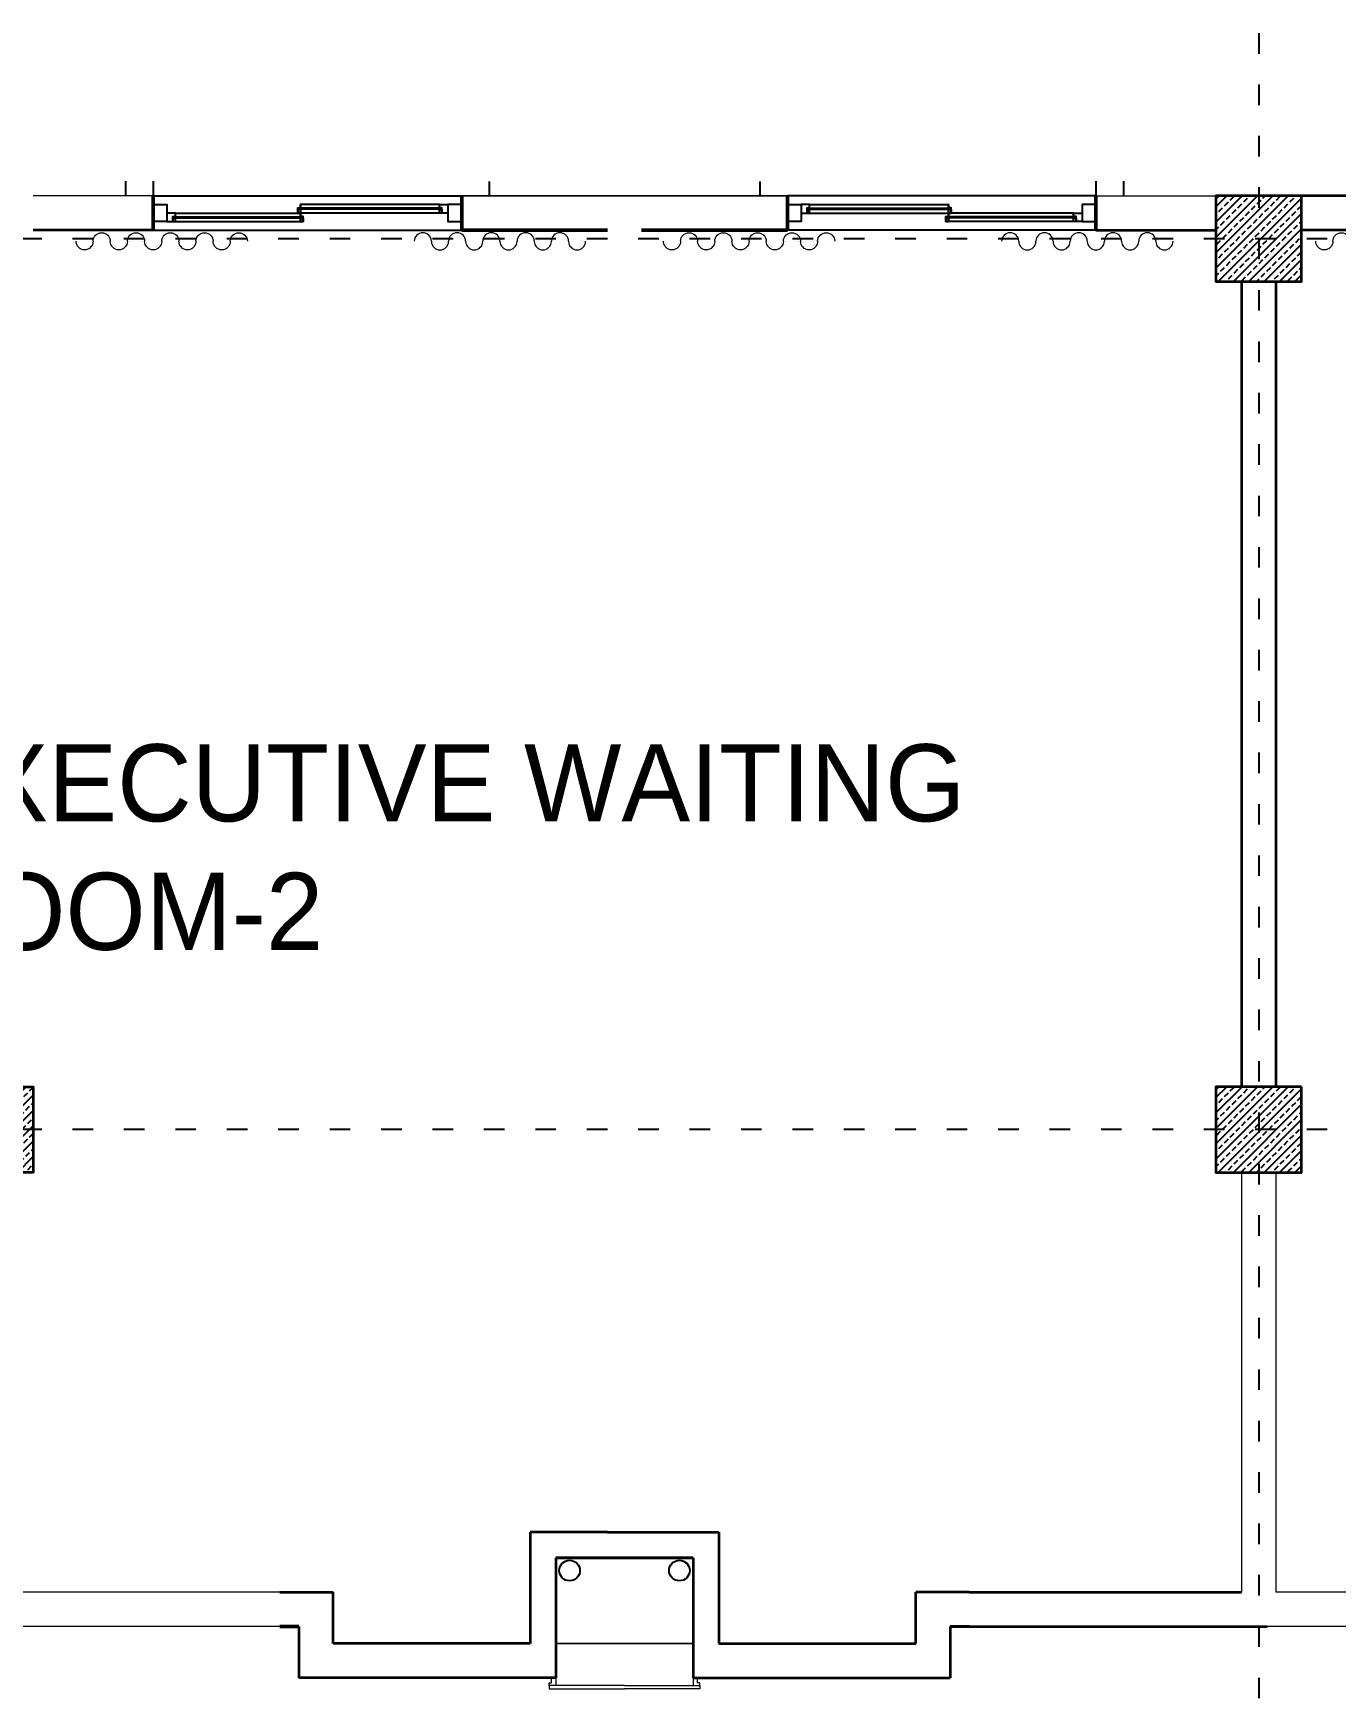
# Model space of a CAD drawing. Header units: millimetres. Extents: x 626118 to 667468, y 4481694 to 4492717.
# Drawn here: x 647530 to 648290, y 4491112 to 4492079 of the extents above; entities that cross this region are included whole.
import ezdxf

# ---------------------------------------------------------------- set-up
doc = ezdxf.new("R2010")
doc.units = ezdxf.units.MM
doc.linetypes.add('ACAD_ISO03W100', pattern=[30, 12, -18])
doc.linetypes.add('DUZ', pattern=[500, 500])
doc.layers.get('0').update_dxf_attribs({"color": 1, "linetype": 'DUZ'})
for name, color, linetype in [('AGAC', 116, 'Continuous'), ('KOLTAR_F', 145, 'Continuous'), ('PEN', 161, 'Continuous'), ('söve', 26, 'DUZ'), ('TESİSAT', 57, 'Continuous')]:
    doc.layers.add(name, color=color, linetype=linetype)
for name, color, linetype, lineweight in [('cam', 143, 'Continuous', 20), ('DUV', 220, 'Continuous', 50), ('DUVAR', 7, 'Continuous', 35), ('FE_PERDE', 205, 'Continuous', 15), ('gor25', 142, 'Continuous', 25), ('iç duvar', 7, 'Continuous', 50), ('KAPEN', 151, 'Continuous', 9), ('KOLON_F', 3, 'Continuous', 35)]:
    doc.layers.add(name, color=color, linetype=linetype, lineweight=lineweight)
pattern_1 = [(45, (-13103.1685, -12948.142), (-4.4901280605, 4.4901280605), []), (45, (-13098.6784, -12948.142), (-4.4901280605, 4.4901280605), [3.175, -1.5875])]

# ---------------------------------------------------------------- blocks, each defined once
blk = doc.blocks.new('GEN_BLOCK00601')
at = {"linetype": 'Continuous', "ltscale": 50}
for centre, start, end in [((50, 50), 0, 180), ((250, 50), 0, 180), ((450, 50), 0, 180), ((650, 50), 0, 180), ((850, 50), 0, 180), ((150, 50), 180, 0), ((350, 50), 180, 0), ((550, 50), 180, 0), ((750, 50), 180, 0), ((950, 50), 180, 0)]:
    blk.add_arc(centre, 50, start, end, dxfattribs=at)
for tag in ['Sfb', 'FLOOR']:
    blk.add_attdef(tag, (0, 0), '', height=1)

msp = doc.modelspace()

# ---------------------------------------------------------------- hatches: boundary and pattern name
at = {"layer": 'KOLTAR_F'}
h = msp.add_hatch(dxfattribs=at)
h.set_pattern_fill('ANSI33', color=256, style=0)
h.set_pattern_definition([(45, (-13103.1685, -12428.142), (-4.4901280605, 4.4901280605), []), (45, (-13098.6784, -12428.142), (-4.4901280605, 4.4901280605), [3.175, -1.5875])])
h.paths.add_polyline_path([(648270.31, 4491984.33), (648220.31, 4491984.33), (648220.31, 4491934.33), (648270.31, 4491934.33)])
h = msp.add_hatch(dxfattribs=at)
h.set_pattern_fill('ANSI33', color=256, style=0)
h.set_pattern_definition(pattern_1)
h.paths.add_polyline_path([(647480.31, 4491464.33), (647530.31, 4491464.33), (647530.31, 4491414.33), (647480.31, 4491414.33)])
h = msp.add_hatch(dxfattribs=at)
h.set_pattern_fill('ANSI33', color=256, style=0)
h.set_pattern_definition(pattern_1)
h.paths.add_polyline_path([(648270.31, 4491464.33), (648220.31, 4491464.33), (648220.31, 4491414.33), (648270.31, 4491414.33)])

# ---------------------------------------------------------------- linework, layer by layer
at = {"color": 232, "linetype": 'ACAD_ISO03W100'}
for p, q in [((648245.31, 4492079.33), (648245.31, 4488949.33)), ((649845.31, 4491959.33), (645905.31, 4491959.33)), ((649845.31, 4491439.33), (645905.31, 4491439.33))]:
    msp.add_line(p, q, dxfattribs=at)
at = {"layer": 'AGAC'}
for p, q in [((647600.31, 4491984.33), (647780.31, 4491984.33)), ((648150.31, 4491984.33), (647970.31, 4491984.33)), ((647600.31, 4491964.33), (647780.31, 4491964.33)), ((648150.31, 4491964.33), (647970.31, 4491964.33))]:
    msp.add_line(p, q, dxfattribs=at)
at = {"layer": 'cam'}
for p, q in [((647768.81, 4491977.33), (647684.81, 4491977.33)), ((647768.81, 4491976.83), (647684.81, 4491976.83)), ((647768.81, 4491976.33), (647684.81, 4491976.33)), ((647981.81, 4491977.33), (648065.81, 4491977.33)), ((647981.81, 4491976.83), (648065.81, 4491976.83)), ((647981.81, 4491976.33), (648065.81, 4491976.33)), ((647611.81, 4491972.33), (647687.81, 4491972.33)), ((647611.81, 4491971.83), (647687.81, 4491971.83)), ((647611.81, 4491971.33), (647687.81, 4491971.33)), ((648138.81, 4491972.33), (648062.81, 4491972.33)), ((648138.81, 4491971.83), (648062.81, 4491971.83)), ((648138.81, 4491971.33), (648062.81, 4491971.33))]:
    msp.add_line(p, q, dxfattribs=at)
at = {"layer": 'DUV'}
for p, q in [((647600.31, 4491964.33), (647600.31, 4491984.33)), ((647780.31, 4491964.33), (647780.31, 4491984.33)), ((647970.31, 4491964.33), (647970.31, 4491984.33)), ((648150.31, 4491964.33), (648150.31, 4491984.33)), ((647780.31, 4491964.33), (647865.31, 4491964.33)), ((647970.31, 4491964.33), (647885.31, 4491964.33)), ((647674.2, 4491149.33), (647685.31, 4491149.33))]:
    msp.add_line(p, q, dxfattribs=at)
at = {"layer": 'DUVAR'}
for p, q in [((647600.31, 4491964.33), (647600.31, 4491984.33)), ((647780.31, 4491964.33), (647780.31, 4491984.33)), ((647970.31, 4491964.33), (647970.31, 4491984.33)), ((648150.31, 4491964.33), (648150.31, 4491984.33)), ((648340.31, 4491984.33), (648270.31, 4491984.33)), ((647600.31, 4491964.33), (647530.31, 4491964.33)), ((647865.31, 4491964.33), (647780.31, 4491964.33)), ((647885.31, 4491964.33), (647970.31, 4491964.33)), ((648150.31, 4491964.33), (648220.31, 4491964.33)), ((648340.31, 4491964.33), (648270.31, 4491964.33)), ((648235.31, 4491934.33), (648235.31, 4491464.33)), ((648255.31, 4491934.33), (648255.31, 4491464.33)), ((647865.31, 4491204.33), (647820.31, 4491204.33)), ((647820.31, 4491204.33), (647820.31, 4491139.33)), ((647865.31, 4491204.33), (647930.31, 4491204.33)), ((647930.31, 4491204.33), (647930.31, 4491139.33)), ((647915.31, 4491189.33), (647835.31, 4491189.33)), ((647835.31, 4491189.33), (647835.31, 4491119.33)), ((647835.31, 4491189.33), (647915.31, 4491189.33)), ((647915.31, 4491189.33), (647915.31, 4491119.33)), ((647674.2, 4491169.33), (647705.31, 4491169.33)), ((647705.31, 4491139.33), (647705.31, 4491169.33)), ((648076.42, 4491169.33), (648045.31, 4491169.33)), ((648045.31, 4491139.33), (648045.31, 4491169.33)), ((648076.42, 4491169.33), (648235.31, 4491169.33)), ((647685.31, 4491149.33), (647674.2, 4491149.33)), ((647685.31, 4491149.33), (647685.31, 4491119.33)), ((648076.42, 4491149.33), (648065.31, 4491149.33)), ((648065.31, 4491149.33), (648065.31, 4491119.33)), ((648065.31, 4491149.33), (648076.42, 4491149.33)), ((648076.42, 4491149.33), (648250.31, 4491149.33)), ((647820.31, 4491139.33), (647705.31, 4491139.33)), ((647930.31, 4491139.33), (648045.31, 4491139.33)), ((647835.31, 4491119.33), (647685.31, 4491119.33)), ((647915.31, 4491119.33), (648065.31, 4491119.33))]:
    msp.add_line(p, q, dxfattribs=at)
at = {"layer": 'gor25'}
for p, q in [((647613.31, 4491974.33), (647686.31, 4491974.33)), ((647767.31, 4491979.33), (647686.31, 4491979.33)), ((647767.31, 4491974.33), (647686.31, 4491974.33)), ((647983.31, 4491979.33), (648064.31, 4491979.33)), ((647983.31, 4491974.33), (648064.31, 4491974.33)), ((648137.31, 4491974.33), (648064.31, 4491974.33)), ((647613.31, 4491969.33), (647686.31, 4491969.33)), ((648137.31, 4491969.33), (648064.31, 4491969.33))]:
    msp.add_line(p, q, dxfattribs=at)
at = {"layer": 'iç duvar', "color": 7, "lineweight": 18}
for p, q in [((647600.31, 4491984.33), (647530.31, 4491984.33)), ((647780.31, 4491984.33), (647970.31, 4491984.33)), ((647970.31, 4491984.33), (647780.31, 4491984.33)), ((648150.31, 4491984.33), (648220.31, 4491984.33)), ((648235.31, 4491414.33), (648235.31, 4491169.33)), ((648255.31, 4491414.33), (648255.31, 4491169.33)), ((647674.2, 4491169.33), (647495.31, 4491169.33)), ((648414.2, 4491169.33), (648255.31, 4491169.33)), ((647674.2, 4491149.33), (647500.31, 4491149.33)), ((648414.2, 4491149.33), (648235.31, 4491149.33))]:
    msp.add_line(p, q, dxfattribs=at)
at = {"layer": 'KAPEN'}
for p, q in [((647835.31, 4491139.33), (647915.31, 4491139.33)), ((647915.31, 4491139.33), (647835.31, 4491139.33))]:
    msp.add_line(p, q, dxfattribs=at)
for points in [[(647835.31, 4491114.83), (647831.31, 4491114.83), (647831.31, 4491116.33), (647832.81, 4491116.33), (647832.81, 4491119.33), (647835.31, 4491119.33), (647835.31, 4491114.83)], [(647915.31, 4491114.83), (647919.31, 4491114.83), (647919.31, 4491116.33), (647917.81, 4491116.33), (647917.81, 4491119.33), (647915.31, 4491119.33), (647915.31, 4491114.83)]]:
    msp.add_lwpolyline(points, close=True, dxfattribs=at)
for points in [[(647875.31, 4491114.83), (647831.31, 4491114.83), (647831.31, 4491112.83), (647875.31, 4491112.83)], [(647875.31, 4491114.83), (647919.31, 4491114.83), (647919.31, 4491112.83), (647875.31, 4491112.83)]]:
    msp.add_lwpolyline(points, dxfattribs=at)
at = {"layer": 'KOLON_F'}
for points in [[(648270.31, 4491984.33), (648220.31, 4491984.33), (648220.31, 4491934.33), (648270.31, 4491934.33)], [(647480.31, 4491464.33), (647530.31, 4491464.33), (647530.31, 4491414.33), (647480.31, 4491414.33)], [(648270.31, 4491464.33), (648220.31, 4491464.33), (648220.31, 4491414.33), (648270.31, 4491414.33)]]:
    msp.add_lwpolyline(points, close=True, dxfattribs=at)
at = {"layer": 'PEN'}
for points in [[(647608.31, 4491979.33), (647608.31, 4491979.33), (647608.31, 4491969.33), (647600.31, 4491969.33), (647600.31, 4491969.33), (647600.31, 4491979.33), (647600.31, 4491979.33), (647600.31, 4491979.33), (647608.31, 4491979.33)], [(647608.31, 4491974.33), (647608.31, 4491974.33), (647608.31, 4491969.33), (647611.81, 4491969.33), (647611.81, 4491971.33), (647611.81, 4491972.33), (647613.31, 4491972.33), (647613.31, 4491974.33), (647608.31, 4491974.33)], [(647686.31, 4491979.33), (647686.31, 4491979.33), (647686.31, 4491974.33), (647684.81, 4491974.33), (647684.81, 4491976.33), (647684.81, 4491977.33), (647686.31, 4491977.33), (647686.31, 4491979.33), (647686.31, 4491979.33)], [(647684.81, 4491974.33), (647686.31, 4491974.33), (647686.31, 4491976.33), (647684.81, 4491976.33)], [(647686.31, 4491974.33), (647686.31, 4491974.33), (647686.31, 4491969.33), (647687.81, 4491969.33), (647687.81, 4491971.33), (647687.81, 4491972.33), (647686.31, 4491972.33), (647686.31, 4491974.33), (647686.31, 4491974.33)], [(647772.31, 4491979.33), (647772.31, 4491979.33), (647772.31, 4491974.33), (647768.81, 4491974.33), (647768.81, 4491976.33), (647768.81, 4491977.33), (647767.31, 4491977.33), (647767.31, 4491979.33), (647772.31, 4491979.33)], [(647768.81, 4491974.33), (647767.31, 4491974.33), (647767.31, 4491976.33), (647768.81, 4491976.33)], [(647772.31, 4491979.33), (647772.31, 4491979.33), (647772.31, 4491969.33), (647780.31, 4491969.33), (647780.31, 4491969.33), (647780.31, 4491979.33), (647780.31, 4491979.33), (647780.31, 4491979.33), (647772.31, 4491979.33)], [(647978.31, 4491979.33), (647978.31, 4491979.33), (647978.31, 4491969.33), (647970.31, 4491969.33), (647970.31, 4491969.33), (647970.31, 4491979.33), (647970.31, 4491979.33), (647970.31, 4491979.33), (647978.31, 4491979.33)], [(647978.31, 4491979.33), (647978.31, 4491979.33), (647978.31, 4491974.33), (647981.81, 4491974.33), (647981.81, 4491976.33), (647981.81, 4491977.33), (647983.31, 4491977.33), (647983.31, 4491979.33), (647978.31, 4491979.33)], [(647981.81, 4491974.33), (647983.31, 4491974.33), (647983.31, 4491976.33), (647981.81, 4491976.33)], [(648064.31, 4491974.33), (648064.31, 4491974.33), (648064.31, 4491969.33), (648062.81, 4491969.33), (648062.81, 4491971.33), (648062.81, 4491972.33), (648064.31, 4491972.33), (648064.31, 4491974.33), (648064.31, 4491974.33)], [(648064.31, 4491979.33), (648064.31, 4491979.33), (648064.31, 4491974.33), (648065.81, 4491974.33), (648065.81, 4491976.33), (648065.81, 4491977.33), (648064.31, 4491977.33), (648064.31, 4491979.33), (648064.31, 4491979.33)], [(648065.81, 4491974.33), (648064.31, 4491974.33), (648064.31, 4491976.33), (648065.81, 4491976.33)], [(648142.31, 4491974.33), (648142.31, 4491974.33), (648142.31, 4491969.33), (648138.81, 4491969.33), (648138.81, 4491971.33), (648138.81, 4491972.33), (648137.31, 4491972.33), (648137.31, 4491974.33), (648142.31, 4491974.33)], [(648142.31, 4491979.33), (648142.31, 4491979.33), (648142.31, 4491969.33), (648150.31, 4491969.33), (648150.31, 4491969.33), (648150.31, 4491979.33), (648150.31, 4491979.33), (648150.31, 4491979.33), (648142.31, 4491979.33)], [(647611.81, 4491969.33), (647613.31, 4491969.33), (647613.31, 4491971.33), (647611.81, 4491971.33)], [(647687.81, 4491969.33), (647686.31, 4491969.33), (647686.31, 4491971.33), (647687.81, 4491971.33)], [(648062.81, 4491969.33), (648064.31, 4491969.33), (648064.31, 4491971.33), (648062.81, 4491971.33)], [(648138.81, 4491969.33), (648137.31, 4491969.33), (648137.31, 4491971.33), (648138.81, 4491971.33)]]:
    msp.add_lwpolyline(points, close=True, dxfattribs=at)
at = {"layer": 'söve'}
for p, q in [((647584.18, 4491992.91), (647584.18, 4491984.33)), ((647600.31, 4491992.91), (647600.31, 4491984.33)), ((647796.44, 4491992.7), (647796.44, 4491984.33)), ((647954.18, 4491992.7), (647954.18, 4491984.33)), ((648150.31, 4491992.91), (648150.31, 4491984.33)), ((648166.44, 4491992.91), (648166.44, 4491984.33))]:
    msp.add_line(p, q, dxfattribs=at)
at = {"layer": 'TESİSAT', "color": 8}
for centre in [(647843.28, 4491181.9), (647907.34, 4491181.9)]:
    msp.add_circle(centre, 6, dxfattribs=at)

# ---------------------------------------------------------------- block references
at = {"layer": 'FE_PERDE', "yscale": 0.10000020265579, "zscale": 0.10000020265579, "rotation": 180}
for p, xscale in [((647555.31, 4491962.83), -0.10000020265579), ((648195.31, 4491962.83), 0.10000020265579), ((648278.57, 4491962.83), -0.10000020265579)]:
    msp.add_blockref('GEN_BLOCK00601', p, dxfattribs=dict(at, xscale=xscale))
at = {"layer": 'FE_PERDE', "extrusion": (0, 0, -1), "yscale": 0.10000020265579, "zscale": -0.10000020265579, "rotation": 180}
for p, xscale in [((-647852.64, 4491962.83), -0.10000020265579), ((-647897.99, 4491962.83), 0.10000020265579)]:
    msp.add_blockref('GEN_BLOCK00601', p, dxfattribs=dict(at, xscale=xscale))

# ---------------------------------------------------------------- texts
at = {"insert": (647458.91, 4491664.23), "char_height": 45, "attachment_point": 1}
msp.add_mtext_dynamic_manual_height_columns('{\\fCentury Gothic|b0|i0|c0|p34;\\C7;EXECUTIVE WAITING ROOM-2}', width=654.1726, gutter_width=9.38, heights=[0], dxfattribs=at)

doc.saveas('drawing.dxf')
